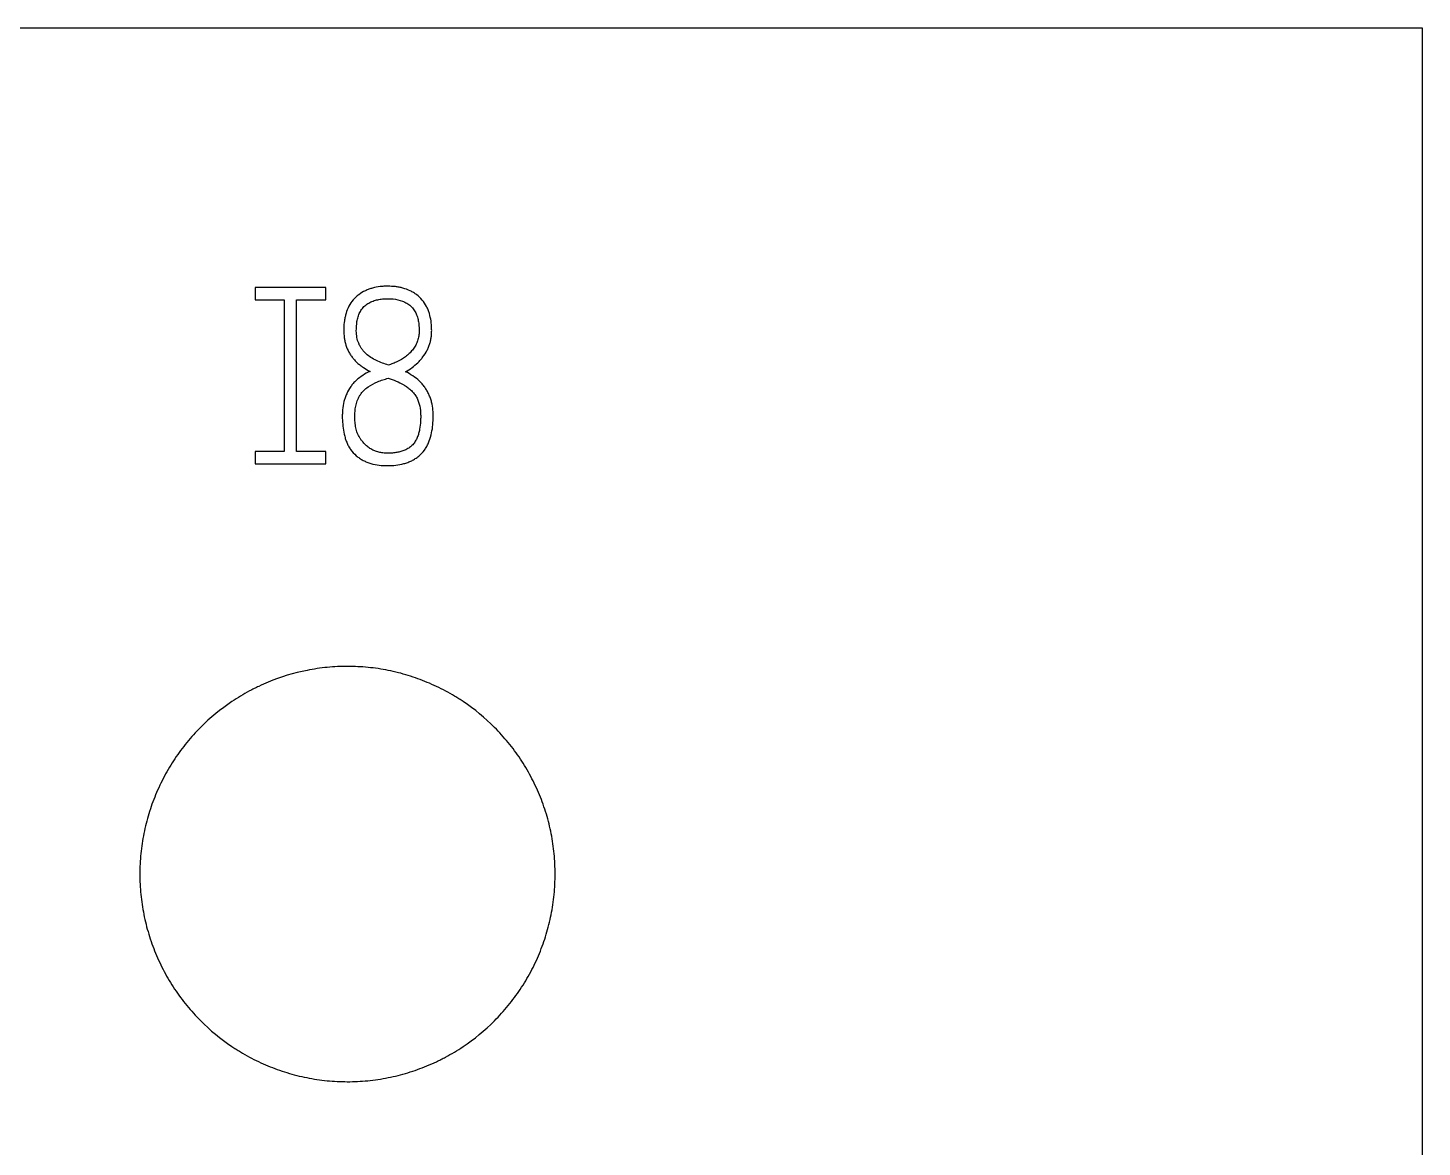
# Model space of a CAD drawing. Extents: x 0 to 420, y 0 to 297.
# Drawn here: x 144.31 to 157.73, y 225.32 to 236.1 of the extents above; entities that cross this region are included whole.
import ezdxf

# ---------------------------------------------------------------- set-up
doc = ezdxf.new("R2010")
doc.units = 0
doc.header["$LTSCALE"] = 23.1
doc.layers.add('10000_FRONT', color=7, linetype='CONTINUOUS')
doc.layers.add('10500_FRONT_LABELING', color=7, linetype='CONTINUOUS')

msp = doc.modelspace()

# ---------------------------------------------------------------- linework, layer by layer
at = {"layer": '10000_FRONT', "color": 7, "linetype": 'CONTINUOUS'}
for p, q in [((86.234, 236.105), (157.734, 236.105)), ((157.734, 236.105), (157.734, 146.105))]:
    msp.add_line(p, q, dxfattribs=at)
for points, knots in [([(149.384, 227.955), (149.384, 228.02), (149.381, 228.086), (149.368, 228.215), (149.359, 228.279), (149.334, 228.407), (149.318, 228.47), (149.29, 228.564), (149.279, 228.595), (149.257, 228.657), (149.246, 228.688), (149.208, 228.778), (149.152, 228.896), (149.086, 229.008), (149.032, 229.089), (149.013, 229.116), (148.974, 229.169), (148.954, 229.195), (148.891, 229.271), (148.847, 229.32), (148.709, 229.459), (148.609, 229.542), (148.486, 229.624), (148.472, 229.633), (148.444, 229.651), (148.43, 229.659), (148.388, 229.685), (148.359, 229.701), (148.272, 229.748), (148.213, 229.776), (148.093, 229.826), (148.031, 229.848), (147.937, 229.877), (147.906, 229.886), (147.842, 229.902), (147.809, 229.909), (147.712, 229.929), (147.582, 229.948), (147.452, 229.954), (147.321, 229.955), (147.255, 229.951), (147.157, 229.942), (147.124, 229.938), (147.059, 229.928), (146.897, 229.9), (146.74, 229.853), (146.589, 229.79), (146.559, 229.776), (146.514, 229.755), (146.499, 229.748), (146.469, 229.733), (146.396, 229.695), (146.326, 229.653), (146.163, 229.544), (146.062, 229.461), (145.946, 229.344), (145.923, 229.32), (145.879, 229.272), (145.858, 229.247), (145.796, 229.171), (145.757, 229.119), (145.685, 229.011), (145.651, 228.955), (145.605, 228.868), (145.59, 228.839), (145.562, 228.779), (145.549, 228.749), (145.511, 228.658), (145.468, 228.536), (145.436, 228.41), (145.417, 228.314), (145.411, 228.282), (145.401, 228.217), (145.397, 228.184), (145.388, 228.086), (145.384, 228.02), (145.384, 227.955)], [0, 0, 0, 0, 0.03125, 0.03125, 0.0625, 0.0625, 0.09375, 0.09375, 0.109375, 0.109375, 0.125, 0.125, 0.15625, 0.1875, 0.1875, 0.203125, 0.203125, 0.21875, 0.21875, 0.25, 0.25, 0.3125, 0.3125, 0.320312, 0.320312, 0.328125, 0.328125, 0.34375, 0.34375, 0.375, 0.375, 0.40625, 0.40625, 0.421875, 0.421875, 0.4375, 0.4375, 0.46875, 0.5, 0.5, 0.53125, 0.53125, 0.546875, 0.546875, 0.5625, 0.625, 0.625, 0.640625, 0.640625, 0.648438, 0.648438, 0.65625, 0.6875, 0.6875, 0.75, 0.75, 0.765625, 0.765625, 0.78125, 0.78125, 0.8125, 0.8125, 0.84375, 0.84375, 0.859375, 0.859375, 0.875, 0.875, 0.90625, 0.9375, 0.9375, 0.953125, 0.953125, 0.96875, 0.96875, 1, 1, 1, 1]), ([(145.384, 227.955), (145.384, 227.889), (145.388, 227.823), (145.4, 227.694), (145.41, 227.63), (145.435, 227.502), (145.451, 227.439), (145.479, 227.345), (145.489, 227.314), (145.512, 227.252), (145.523, 227.221), (145.561, 227.131), (145.616, 227.013), (145.683, 226.901), (145.737, 226.82), (145.756, 226.793), (145.795, 226.74), (145.815, 226.714), (145.878, 226.638), (145.922, 226.589), (146.06, 226.45), (146.16, 226.367), (146.283, 226.285), (146.297, 226.276), (146.325, 226.258), (146.339, 226.25), (146.381, 226.224), (146.41, 226.208), (146.497, 226.161), (146.556, 226.133), (146.676, 226.083), (146.738, 226.061), (146.832, 226.032), (146.863, 226.023), (146.927, 226.007), (146.96, 226), (147.057, 225.98), (147.187, 225.961), (147.317, 225.955), (147.448, 225.954), (147.513, 225.958), (147.612, 225.967), (147.645, 225.971), (147.71, 225.981), (147.743, 225.987), (147.839, 226.006), (147.903, 226.022), (148.028, 226.06), (148.089, 226.082), (148.18, 226.119), (148.21, 226.133), (148.255, 226.154), (148.27, 226.161), (148.299, 226.176), (148.372, 226.214), (148.443, 226.256), (148.605, 226.365), (148.706, 226.448), (148.823, 226.565), (148.846, 226.589), (148.89, 226.637), (148.911, 226.662), (148.973, 226.738), (149.012, 226.79), (149.084, 226.898), (149.118, 226.954), (149.164, 227.041), (149.179, 227.07), (149.207, 227.13), (149.22, 227.16), (149.258, 227.251), (149.301, 227.373), (149.333, 227.499), (149.352, 227.595), (149.358, 227.627), (149.367, 227.692), (149.372, 227.725), (149.381, 227.823), (149.384, 227.889), (149.384, 227.955)], [0, 0, 0, 0, 0.03125, 0.03125, 0.0625, 0.0625, 0.09375, 0.09375, 0.109375, 0.109375, 0.125, 0.125, 0.15625, 0.1875, 0.1875, 0.203125, 0.203125, 0.21875, 0.21875, 0.25, 0.25, 0.3125, 0.3125, 0.320312, 0.320312, 0.328125, 0.328125, 0.34375, 0.34375, 0.375, 0.375, 0.40625, 0.40625, 0.421875, 0.421875, 0.4375, 0.4375, 0.46875, 0.5, 0.5, 0.53125, 0.53125, 0.546875, 0.546875, 0.5625, 0.5625, 0.59375, 0.59375, 0.625, 0.625, 0.640625, 0.640625, 0.648438, 0.648438, 0.65625, 0.6875, 0.6875, 0.75, 0.75, 0.765625, 0.765625, 0.78125, 0.78125, 0.8125, 0.8125, 0.84375, 0.84375, 0.859375, 0.859375, 0.875, 0.875, 0.90625, 0.9375, 0.9375, 0.953125, 0.953125, 0.96875, 0.96875, 1, 1, 1, 1])]:
    msp.add_open_spline(points, degree=3, knots=knots, dxfattribs=at)
at = {"layer": '10500_FRONT_LABELING', "color": 7, "linetype": 'CONTINUOUS'}
for p, q in [((146.494, 233.605), (146.494, 233.485)), ((147.174, 233.605), (146.494, 233.605)), ((147.174, 233.485), (147.174, 233.605)), ((146.494, 233.485), (146.774, 233.485)), ((146.774, 233.485), (146.774, 232.025)), ((146.894, 232.025), (146.894, 233.485)), ((146.894, 233.485), (147.174, 233.485)), ((146.494, 232.025), (146.494, 231.905)), ((146.774, 232.025), (146.494, 232.025)), ((147.174, 232.025), (146.894, 232.025)), ((147.174, 231.905), (147.174, 232.025)), ((146.494, 231.905), (147.174, 231.905))]:
    msp.add_line(p, q, dxfattribs=at)
for points, knots in [([(147.943, 232.793), (147.965, 232.805), (147.986, 232.818), (148.025, 232.847), (148.044, 232.863), (148.071, 232.888), (148.079, 232.897), (148.095, 232.916), (148.103, 232.925), (148.125, 232.954), (148.138, 232.975), (148.155, 233.007), (148.16, 233.018), (148.17, 233.041), (148.174, 233.053), (148.181, 233.076), (148.184, 233.088), (148.189, 233.112), (148.191, 233.124), (148.194, 233.148), (148.194, 233.16), (148.195, 233.185), (148.195, 233.197), (148.194, 233.234), (148.192, 233.258), (148.185, 233.306), (148.18, 233.33), (148.169, 233.365), (148.165, 233.377), (148.156, 233.4), (148.151, 233.411), (148.134, 233.444), (148.12, 233.464), (148.088, 233.502), (148.07, 233.519), (148.041, 233.541), (148.031, 233.548), (148.009, 233.561), (147.999, 233.567), (147.965, 233.583), (147.942, 233.591), (147.906, 233.601), (147.894, 233.604), (147.87, 233.609), (147.858, 233.611), (147.821, 233.615), (147.797, 233.616), (147.76, 233.616), (147.747, 233.616), (147.723, 233.615), (147.71, 233.614), (147.673, 233.609), (147.649, 233.605), (147.614, 233.595), (147.602, 233.591), (147.579, 233.583), (147.567, 233.578), (147.534, 233.562), (147.513, 233.549), (147.483, 233.527), (147.474, 233.519), (147.456, 233.502), (147.447, 233.494), (147.423, 233.466), (147.41, 233.446), (147.386, 233.402), (147.377, 233.379), (147.367, 233.344), (147.364, 233.332), (147.359, 233.308), (147.357, 233.296), (147.351, 233.26), (147.349, 233.235), (147.348, 233.187), (147.349, 233.163), (147.352, 233.126), (147.354, 233.114), (147.358, 233.09), (147.361, 233.078), (147.371, 233.042), (147.379, 233.019), (147.395, 232.986), (147.401, 232.975), (147.414, 232.954), (147.421, 232.944), (147.436, 232.924), (147.444, 232.915), (147.461, 232.897), (147.469, 232.888), (147.487, 232.871), (147.497, 232.863), (147.517, 232.848), (147.527, 232.841), (147.558, 232.82), (147.579, 232.807), (147.601, 232.796)], [0, 0, 0, 0, 0.03125, 0.03125, 0.0625, 0.0625, 0.078125, 0.078125, 0.09375, 0.09375, 0.125, 0.125, 0.140625, 0.140625, 0.15625, 0.15625, 0.171875, 0.171875, 0.1875, 0.1875, 0.203125, 0.203125, 0.21875, 0.21875, 0.25, 0.25, 0.28125, 0.28125, 0.296875, 0.296875, 0.3125, 0.3125, 0.34375, 0.34375, 0.375, 0.375, 0.390625, 0.390625, 0.40625, 0.40625, 0.4375, 0.4375, 0.453125, 0.453125, 0.46875, 0.46875, 0.5, 0.5, 0.515625, 0.515625, 0.53125, 0.53125, 0.5625, 0.5625, 0.578125, 0.578125, 0.59375, 0.59375, 0.625, 0.625, 0.640625, 0.640625, 0.65625, 0.65625, 0.6875, 0.6875, 0.71875, 0.71875, 0.734375, 0.734375, 0.75, 0.75, 0.78125, 0.78125, 0.8125, 0.8125, 0.828125, 0.828125, 0.84375, 0.84375, 0.875, 0.875, 0.890625, 0.890625, 0.90625, 0.90625, 0.921875, 0.921875, 0.9375, 0.9375, 0.953125, 0.953125, 0.96875, 0.96875, 1, 1, 1, 1]), ([(147.469, 233.185), (147.469, 233.216), (147.471, 233.246), (147.478, 233.291), (147.482, 233.306), (147.49, 233.336), (147.496, 233.35), (147.506, 233.371), (147.51, 233.377), (147.518, 233.39), (147.523, 233.397), (147.537, 233.415), (147.548, 233.425), (147.566, 233.44), (147.573, 233.444), (147.586, 233.453), (147.593, 233.456), (147.613, 233.467), (147.627, 233.473), (147.649, 233.48), (147.657, 233.482), (147.672, 233.486), (147.694, 233.491), (147.717, 233.494), (147.748, 233.496), (147.763, 233.496), (147.794, 233.496), (147.81, 233.495), (147.855, 233.49), (147.885, 233.483), (147.921, 233.47), (147.928, 233.466), (147.942, 233.46), (147.956, 233.452), (147.969, 233.444), (147.981, 233.435), (147.987, 233.43), (148.004, 233.414), (148.014, 233.403), (148.028, 233.384), (148.032, 233.377), (148.039, 233.364), (148.043, 233.357), (148.052, 233.336), (148.057, 233.321), (148.065, 233.292), (148.068, 233.276), (148.074, 233.231), (148.076, 233.201), (148.074, 233.155), (148.072, 233.14), (148.066, 233.11), (148.061, 233.095), (148.05, 233.066), (148.044, 233.053), (148.032, 233.033), (148.027, 233.026), (148.019, 233.014), (148.014, 233.008), (148, 232.99), (147.989, 232.978), (147.967, 232.957), (147.956, 232.947), (147.919, 232.919), (147.893, 232.903), (147.851, 232.883), (147.836, 232.877), (147.807, 232.866), (147.793, 232.861), (147.778, 232.857)], [0, 0, 0, 0, 0.0625, 0.0625, 0.09375, 0.09375, 0.125, 0.125, 0.140625, 0.140625, 0.15625, 0.15625, 0.1875, 0.1875, 0.203125, 0.203125, 0.21875, 0.21875, 0.25, 0.25, 0.265625, 0.265625, 0.28125, 0.3125, 0.3125, 0.34375, 0.34375, 0.375, 0.375, 0.4375, 0.4375, 0.453125, 0.453125, 0.46875, 0.484375, 0.484375, 0.5, 0.5, 0.53125, 0.53125, 0.546875, 0.546875, 0.5625, 0.5625, 0.59375, 0.59375, 0.625, 0.625, 0.6875, 0.6875, 0.71875, 0.71875, 0.75, 0.75, 0.78125, 0.78125, 0.796875, 0.796875, 0.8125, 0.8125, 0.84375, 0.84375, 0.875, 0.875, 0.9375, 0.9375, 0.96875, 0.96875, 1, 1, 1, 1]), ([(147.778, 232.857), (147.739, 232.869), (147.7, 232.883), (147.645, 232.909), (147.627, 232.919), (147.593, 232.941), (147.577, 232.953), (147.554, 232.974), (147.547, 232.981), (147.534, 232.997), (147.521, 233.012), (147.51, 233.029), (147.5, 233.047), (147.496, 233.057), (147.484, 233.085), (147.479, 233.104), (147.473, 233.134), (147.472, 233.144), (147.47, 233.164), (147.469, 233.175), (147.469, 233.185)], [0, 0, 0, 0, 0.25, 0.25, 0.375, 0.375, 0.5, 0.5, 0.5625, 0.5625, 0.625, 0.6875, 0.6875, 0.75, 0.75, 0.875, 0.875, 0.9375, 0.9375, 1, 1, 1, 1]), ([(147.601, 232.796), (147.576, 232.785), (147.553, 232.772), (147.509, 232.743), (147.487, 232.728), (147.458, 232.7), (147.449, 232.691), (147.431, 232.67), (147.423, 232.66), (147.4, 232.627), (147.387, 232.604), (147.371, 232.568), (147.366, 232.555), (147.357, 232.53), (147.353, 232.518), (147.343, 232.479), (147.339, 232.453), (147.336, 232.413), (147.335, 232.4), (147.334, 232.373), (147.334, 232.36), (147.335, 232.321), (147.337, 232.294), (147.342, 232.242), (147.347, 232.216), (147.356, 232.177), (147.359, 232.164), (147.367, 232.138), (147.371, 232.126), (147.382, 232.101), (147.387, 232.089), (147.4, 232.066), (147.407, 232.054), (147.43, 232.021), (147.448, 232.001), (147.479, 231.975), (147.489, 231.967), (147.512, 231.952), (147.523, 231.945), (147.547, 231.933), (147.559, 231.927), (147.584, 231.917), (147.597, 231.913), (147.662, 231.894), (147.715, 231.888), (147.823, 231.888), (147.876, 231.893), (147.94, 231.911), (147.953, 231.915), (147.979, 231.925), (147.991, 231.93), (148.015, 231.942), (148.026, 231.949), (148.049, 231.963), (148.06, 231.971), (148.091, 231.997), (148.109, 232.016), (148.133, 232.049), (148.14, 232.06), (148.154, 232.083), (148.159, 232.095), (148.175, 232.132), (148.183, 232.157), (148.196, 232.21), (148.201, 232.236), (148.207, 232.288), (148.208, 232.315), (148.209, 232.355), (148.209, 232.368), (148.209, 232.394), (148.208, 232.408), (148.205, 232.448), (148.201, 232.474), (148.191, 232.512), (148.187, 232.525), (148.178, 232.55), (148.173, 232.563), (148.162, 232.587), (148.156, 232.599), (148.142, 232.622), (148.135, 232.633), (148.12, 232.654), (148.112, 232.665), (148.094, 232.685), (148.085, 232.695), (148.056, 232.722), (148.034, 232.738), (147.99, 232.768), (147.967, 232.782), (147.943, 232.793)], [0, 0, 0, 0, 0.03125, 0.03125, 0.0625, 0.0625, 0.078125, 0.078125, 0.09375, 0.09375, 0.125, 0.125, 0.140625, 0.140625, 0.15625, 0.15625, 0.1875, 0.1875, 0.203125, 0.203125, 0.21875, 0.21875, 0.25, 0.25, 0.28125, 0.28125, 0.296875, 0.296875, 0.3125, 0.3125, 0.328125, 0.328125, 0.34375, 0.34375, 0.375, 0.375, 0.390625, 0.390625, 0.40625, 0.40625, 0.421875, 0.421875, 0.4375, 0.4375, 0.5, 0.5, 0.5625, 0.5625, 0.578125, 0.578125, 0.59375, 0.59375, 0.609375, 0.609375, 0.625, 0.625, 0.65625, 0.65625, 0.671875, 0.671875, 0.6875, 0.6875, 0.71875, 0.71875, 0.75, 0.75, 0.78125, 0.78125, 0.796875, 0.796875, 0.8125, 0.8125, 0.84375, 0.84375, 0.859375, 0.859375, 0.875, 0.875, 0.890625, 0.890625, 0.90625, 0.90625, 0.921875, 0.921875, 0.9375, 0.9375, 0.96875, 0.96875, 1, 1, 1, 1]), ([(147.561, 232.086), (147.548, 232.098), (147.537, 232.111), (147.52, 232.131), (147.514, 232.138), (147.504, 232.152), (147.5, 232.16), (147.491, 232.175), (147.487, 232.183), (147.48, 232.199), (147.477, 232.207), (147.469, 232.232), (147.465, 232.249), (147.459, 232.284), (147.457, 232.301), (147.455, 232.336), (147.455, 232.354), (147.455, 232.388), (147.456, 232.406), (147.459, 232.432), (147.46, 232.441), (147.463, 232.458), (147.465, 232.467), (147.471, 232.492), (147.476, 232.509), (147.487, 232.533), (147.49, 232.541), (147.499, 232.557), (147.503, 232.564), (147.518, 232.586), (147.529, 232.6), (147.554, 232.625), (147.568, 232.636), (147.611, 232.667), (147.642, 232.683), (147.691, 232.703), (147.708, 232.709), (147.741, 232.72), (147.758, 232.725), (147.775, 232.73)], [0, 0, 0, 0, 0.0625, 0.0625, 0.09375, 0.09375, 0.125, 0.125, 0.15625, 0.15625, 0.1875, 0.1875, 0.25, 0.25, 0.3125, 0.3125, 0.375, 0.375, 0.4375, 0.4375, 0.46875, 0.46875, 0.5, 0.5, 0.5625, 0.5625, 0.59375, 0.59375, 0.625, 0.625, 0.6875, 0.6875, 0.75, 0.75, 0.875, 0.875, 0.9375, 0.9375, 1, 1, 1, 1]), ([(147.775, 232.73), (147.802, 232.722), (147.827, 232.713), (147.878, 232.692), (147.902, 232.681), (147.938, 232.66), (147.949, 232.652), (147.971, 232.636), (147.982, 232.628), (148.002, 232.609), (148.012, 232.599), (148.029, 232.578), (148.037, 232.567), (148.051, 232.544), (148.057, 232.532), (148.067, 232.507), (148.072, 232.493), (148.082, 232.454), (148.086, 232.427), (148.089, 232.387), (148.089, 232.373), (148.089, 232.346), (148.089, 232.332), (148.086, 232.291), (148.083, 232.265), (148.076, 232.225), (148.073, 232.211), (148.066, 232.185), (148.059, 232.165), (148.051, 232.147), (148.044, 232.135), (148.041, 232.129), (148.03, 232.111), (148.022, 232.1), (148.008, 232.085), (148.003, 232.081), (147.993, 232.072), (147.988, 232.067), (147.971, 232.055), (147.959, 232.048), (147.941, 232.039), (147.934, 232.037), (147.921, 232.032), (147.902, 232.025), (147.882, 232.02), (147.855, 232.014), (147.842, 232.012), (147.815, 232.009), (147.801, 232.009), (147.774, 232.008), (147.76, 232.008), (147.733, 232.01), (147.719, 232.011), (147.692, 232.016), (147.678, 232.019), (147.652, 232.027), (147.64, 232.032), (147.621, 232.041), (147.615, 232.045), (147.603, 232.052), (147.598, 232.055), (147.581, 232.067), (147.57, 232.076), (147.561, 232.086)], [0, 0, 0, 0, 0.0625, 0.0625, 0.125, 0.125, 0.15625, 0.15625, 0.1875, 0.1875, 0.21875, 0.21875, 0.25, 0.25, 0.28125, 0.28125, 0.3125, 0.3125, 0.375, 0.375, 0.40625, 0.40625, 0.4375, 0.4375, 0.5, 0.5, 0.53125, 0.53125, 0.5625, 0.578125, 0.578125, 0.59375, 0.59375, 0.625, 0.625, 0.640625, 0.640625, 0.65625, 0.65625, 0.6875, 0.6875, 0.703125, 0.703125, 0.71875, 0.75, 0.75, 0.78125, 0.78125, 0.8125, 0.8125, 0.84375, 0.84375, 0.875, 0.875, 0.90625, 0.90625, 0.9375, 0.9375, 0.953125, 0.953125, 0.96875, 0.96875, 1, 1, 1, 1])]:
    msp.add_open_spline(points, degree=3, knots=knots, dxfattribs=at)

doc.saveas('drawing.dxf')
